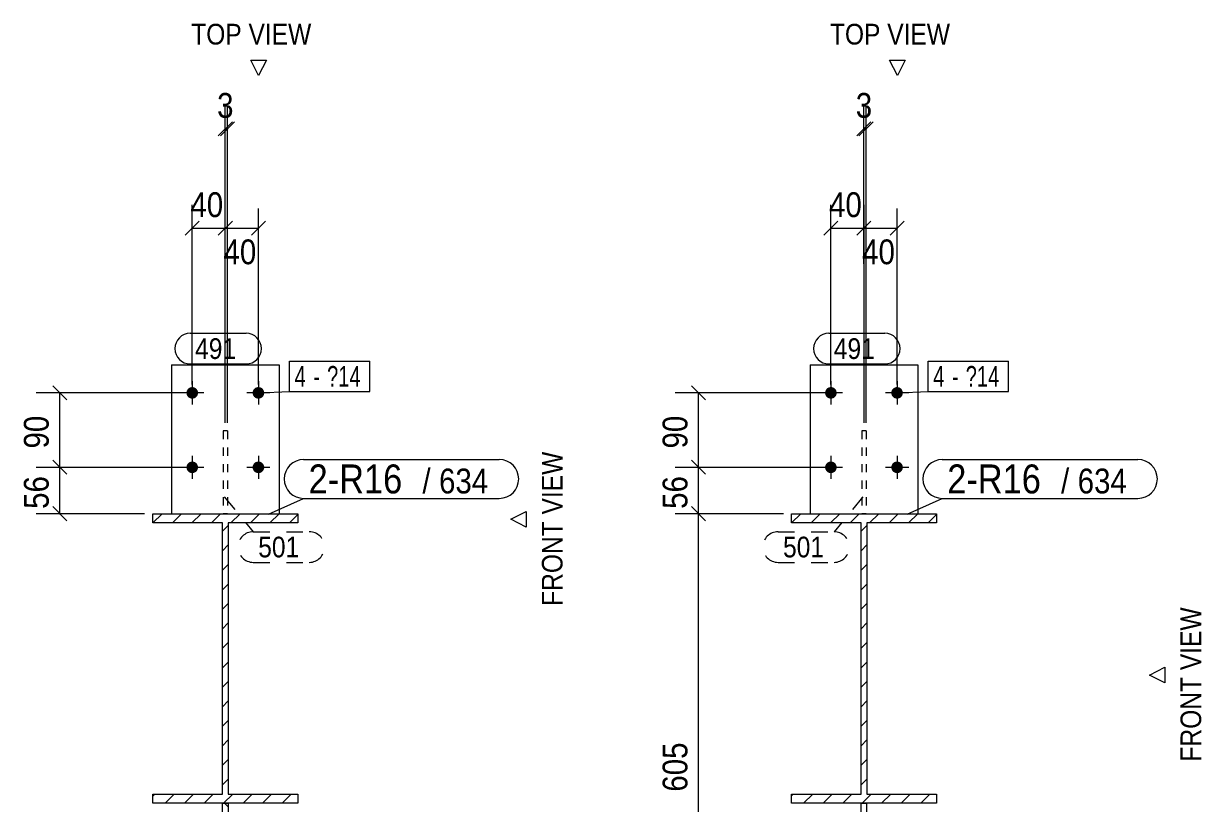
# Model space of a CAD drawing. Header units: millimetres. Extents: x 2 to 1174, y 1 to 825.
# Drawn here: x 222.5 to 364.9, y 161.7 to 256.1 of the extents above; entities that cross this region are included whole.
import ezdxf

# ---------------------------------------------------------------- set-up
doc = ezdxf.new("R2010")
doc.units = ezdxf.units.MM
for name, pattern in [('XKITLINE00', [0]), ('XKITLINE01', [4, 1, -1, 1, -1]), ('XKITLINE02', [4, 2, -2])]:
    doc.linetypes.add(name, pattern=pattern)
for name, color, linetype, lineweight in [('Bolt', 3, 'Continuous', 0), ('BoltMark', 7, 'Continuous', 0), ('Dimensions', 7, 'Continuous', 0), ('OtherObjectType', 7, 'Continuous', 0), ('Part', 2, 'Continuous', 0), ('PartMark', 7, 'Continuous', 0)]:
    doc.layers.add(name, color=color, linetype=linetype, lineweight=lineweight)
doc.styles.add('ARIAL', font='ARIAL.TTF')
doc.styles.add('ARIAL_NARROW', font='ARIALN.TTF')

# ---------------------------------------------------------------- blocks, each defined once
blk = doc.blocks.new('*A3')
at = {"layer": 'Part', "color": 7, "linetype": 'XKITLINE00', "lineweight": 0}
for p, q in [((315.34, 195.72), (316.43, 196.82)), ((317.69, 195.72), (318.79, 196.82)), ((320.05, 195.72), (321.15, 196.82)), ((322.41, 195.72), (323.5, 196.82)), ((324.76, 195.72), (325.86, 196.82)), ((327.12, 195.72), (328.22, 196.82)), ((329.48, 195.72), (330.58, 196.82)), ((331.84, 195.72), (332.84, 196.72)), ((315.34, 195.72), (315.34, 195.72)), ((323.74, 194.7), (324.44, 195.4)), ((323.74, 192.34), (324.44, 193.04)), ((323.74, 189.98), (324.44, 190.68)), ((323.74, 187.62), (324.44, 188.32)), ((323.74, 185.27), (324.44, 185.97)), ((323.74, 182.91), (324.44, 183.61)), ((323.74, 180.55), (324.44, 181.25)), ((323.74, 178.19), (324.44, 178.89)), ((323.74, 175.84), (324.44, 176.54)), ((323.74, 173.48), (324.44, 174.18)), ((323.74, 171.12), (324.44, 171.82)), ((323.74, 168.77), (324.44, 169.47)), ((323.74, 166.41), (324.44, 167.11)), ((323.74, 164.05), (324.44, 164.75)), ((315.34, 162.72), (315.54, 162.92)), ((316.79, 161.82), (317.89, 162.92)), ((319.15, 161.82), (320.25, 162.92)), ((321.51, 161.82), (322.61, 162.92)), ((323.87, 161.82), (324.97, 162.92)), ((326.22, 161.82), (327.32, 162.92)), ((328.58, 161.82), (329.68, 162.92)), ((330.94, 161.82), (332.04, 162.92))]:
    blk.add_line(p, q, dxfattribs=at)
blk = doc.blocks.new('*A9')
at = {"layer": 'Part', "color": 7, "linetype": 'XKITLINE00', "lineweight": 0}
for p, q in [((238.12, 195.72), (239.22, 196.82)), ((240.48, 195.72), (241.58, 196.82)), ((242.84, 195.72), (243.94, 196.82)), ((245.2, 195.72), (246.29, 196.82)), ((247.55, 195.72), (248.65, 196.82)), ((249.91, 195.72), (251.01, 196.82)), ((252.27, 195.72), (253.37, 196.82)), ((254.62, 195.72), (255.62, 196.72)), ((238.12, 195.72), (238.12, 195.72)), ((246.52, 194.7), (247.22, 195.4)), ((246.52, 192.34), (247.22, 193.04)), ((246.52, 189.98), (247.22, 190.68)), ((246.52, 187.62), (247.22, 188.32)), ((246.52, 185.27), (247.22, 185.97)), ((246.52, 182.91), (247.22, 183.61)), ((246.52, 180.55), (247.22, 181.25)), ((246.52, 178.19), (247.22, 178.89)), ((246.52, 175.84), (247.22, 176.54)), ((246.52, 173.48), (247.22, 174.18)), ((246.52, 171.12), (247.22, 171.82)), ((246.52, 168.77), (247.22, 169.47)), ((246.52, 166.41), (247.22, 167.11)), ((246.52, 164.05), (247.22, 164.75)), ((238.13, 162.72), (238.33, 162.92)), ((239.58, 161.82), (240.68, 162.92)), ((241.94, 161.82), (243.04, 162.92)), ((244.3, 161.82), (245.4, 162.92)), ((246.66, 161.82), (247.76, 162.92)), ((249.01, 161.82), (250.11, 162.92)), ((251.37, 161.82), (252.47, 162.92)), ((253.73, 161.82), (254.83, 162.92))]:
    blk.add_line(p, q, dxfattribs=at)
blk = doc.blocks.new('*A10')
at = {"layer": 'Part', "color": 7, "linetype": 'XKITLINE00', "lineweight": 0}
for p, q in [((247.22, 161.39), (246.79, 161.83)), ((247.22, 159.84), (246.52, 160.54)), ((246.67, 158.84), (246.52, 158.98)), ((247.22, 158.28), (246.67, 158.84)), ((247.22, 156.73), (246.52, 157.43)), ((247.22, 155.17), (246.52, 155.87)), ((247.22, 153.62), (246.52, 154.32)), ((247.22, 152.07), (246.52, 152.77)), ((238.9, 151.07), (238.56, 151.4)), ((239.68, 150.29), (238.9, 151.07)), ((241.23, 150.29), (240.12, 151.4)), ((242.79, 150.29), (241.67, 151.4)), ((244.34, 150.29), (243.22, 151.4)), ((245.89, 150.29), (244.78, 151.4)), ((247.45, 150.29), (246.33, 151.4)), ((249, 150.29), (247.89, 151.4)), ((250.56, 150.29), (249.44, 151.4)), ((252.11, 150.29), (250.99, 151.4)), ((253.66, 150.29), (252.55, 151.4)), ((255.22, 150.29), (254.1, 151.4))]:
    blk.add_line(p, q, dxfattribs=at)
blk = doc.blocks.new('*A148')
at = {"layer": 'Bolt'}
for points in [[(320.78, 211.39), (320.78, 211.36), (320.78, 211.32), (320.77, 211.29), (320.76, 211.25), (320.76, 211.22), (320.74, 211.19), (320.73, 211.16), (320.72, 211.13), (320.7, 211.09), (320.69, 211.06), (320.67, 211.04), (320.65, 211.01), (320.63, 210.98), (320.6, 210.95), (320.58, 210.93), (320.56, 210.91), (320.53, 210.88), (320.5, 210.86), (320.47, 210.84), (320.45, 210.82), (320.42, 210.81), (320.38, 210.79), (320.35, 210.78), (320.32, 210.77), (320.29, 210.75), (320.26, 210.75), (320.22, 210.74), (320.19, 210.73), (320.15, 210.73), (320.12, 210.73), (320.09, 210.72), (320.05, 210.73), (320.02, 210.73), (319.98, 210.73), (319.95, 210.74), (319.92, 210.75), (319.88, 210.75), (319.85, 210.77), (319.82, 210.78), (319.79, 210.79), (319.76, 210.81), (319.73, 210.82), (319.7, 210.84), (319.67, 210.86), (319.64, 210.88), (319.62, 210.91), (319.59, 210.93), (319.57, 210.95), (319.54, 210.98), (319.52, 211.01), (319.5, 211.04), (319.48, 211.06), (319.47, 211.09), (319.45, 211.13), (319.44, 211.16), (319.43, 211.19), (319.42, 211.22), (319.41, 211.25), (319.4, 211.29), (319.39, 211.32), (319.39, 211.36), (319.39, 211.39), (319.39, 211.42), (319.39, 211.46), (319.39, 211.49), (319.39, 211.53), (319.4, 211.56), (319.41, 211.59), (319.42, 211.63), (319.43, 211.66), (319.44, 211.69), (319.45, 211.72), (319.47, 211.75), (319.48, 211.78), (319.5, 211.81), (319.52, 211.84), (319.54, 211.87), (319.57, 211.89), (319.59, 211.92), (319.62, 211.94), (319.64, 211.97), (319.67, 211.99), (319.7, 212.01), (319.73, 212.03), (319.76, 212.04), (319.79, 212.06), (319.82, 212.07), (319.85, 212.08), (319.88, 212.09), (319.92, 212.1), (319.95, 212.11), (319.98, 212.12), (320.02, 212.12), (320.05, 212.12), (320.09, 212.12), (320.12, 212.12), (320.15, 212.12), (320.19, 212.12), (320.22, 212.11), (320.26, 212.1), (320.29, 212.09), (320.32, 212.08), (320.35, 212.07), (320.38, 212.06), (320.42, 212.04), (320.45, 212.03), (320.47, 212.01), (320.5, 211.99), (320.53, 211.97), (320.56, 211.94), (320.58, 211.92), (320.6, 211.89), (320.63, 211.87), (320.65, 211.84), (320.67, 211.81), (320.69, 211.78), (320.7, 211.75), (320.72, 211.72), (320.73, 211.69), (320.74, 211.66), (320.76, 211.63), (320.76, 211.59), (320.77, 211.56), (320.78, 211.53), (320.78, 211.49), (320.78, 211.46), (320.79, 211.42)], [(328.78, 211.39), (328.78, 211.36), (328.78, 211.32), (328.77, 211.29), (328.76, 211.25), (328.76, 211.22), (328.74, 211.19), (328.73, 211.16), (328.72, 211.13), (328.7, 211.09), (328.69, 211.06), (328.67, 211.04), (328.65, 211.01), (328.63, 210.98), (328.6, 210.95), (328.58, 210.93), (328.56, 210.91), (328.53, 210.88), (328.5, 210.86), (328.47, 210.84), (328.45, 210.82), (328.42, 210.81), (328.38, 210.79), (328.35, 210.78), (328.32, 210.77), (328.29, 210.75), (328.26, 210.75), (328.22, 210.74), (328.19, 210.73), (328.15, 210.73), (328.12, 210.73), (328.09, 210.72), (328.05, 210.73), (328.02, 210.73), (327.98, 210.73), (327.95, 210.74), (327.92, 210.75), (327.88, 210.75), (327.85, 210.77), (327.82, 210.78), (327.79, 210.79), (327.76, 210.81), (327.73, 210.82), (327.7, 210.84), (327.67, 210.86), (327.64, 210.88), (327.62, 210.91), (327.59, 210.93), (327.57, 210.95), (327.54, 210.98), (327.52, 211.01), (327.5, 211.04), (327.48, 211.06), (327.47, 211.09), (327.45, 211.13), (327.44, 211.16), (327.43, 211.19), (327.42, 211.22), (327.41, 211.25), (327.4, 211.29), (327.39, 211.32), (327.39, 211.36), (327.39, 211.39), (327.39, 211.42), (327.39, 211.46), (327.39, 211.49), (327.39, 211.53), (327.4, 211.56), (327.41, 211.59), (327.42, 211.63), (327.43, 211.66), (327.44, 211.69), (327.45, 211.72), (327.47, 211.75), (327.48, 211.78), (327.5, 211.81), (327.52, 211.84), (327.54, 211.87), (327.57, 211.89), (327.59, 211.92), (327.62, 211.94), (327.64, 211.97), (327.67, 211.99), (327.7, 212.01), (327.73, 212.03), (327.76, 212.04), (327.79, 212.06), (327.82, 212.07), (327.85, 212.08), (327.88, 212.09), (327.92, 212.1), (327.95, 212.11), (327.98, 212.12), (328.02, 212.12), (328.05, 212.12), (328.09, 212.12), (328.12, 212.12), (328.15, 212.12), (328.19, 212.12), (328.22, 212.11), (328.26, 212.1), (328.29, 212.09), (328.32, 212.08), (328.35, 212.07), (328.38, 212.06), (328.42, 212.04), (328.45, 212.03), (328.47, 212.01), (328.5, 211.99), (328.53, 211.97), (328.56, 211.94), (328.58, 211.92), (328.6, 211.89), (328.63, 211.87), (328.65, 211.84), (328.67, 211.81), (328.69, 211.78), (328.7, 211.75), (328.72, 211.72), (328.73, 211.69), (328.74, 211.66), (328.76, 211.63), (328.76, 211.59), (328.77, 211.56), (328.78, 211.53), (328.78, 211.49), (328.78, 211.46), (328.79, 211.42)], [(320.78, 202.39), (320.78, 202.36), (320.78, 202.32), (320.77, 202.29), (320.76, 202.25), (320.76, 202.22), (320.74, 202.19), (320.73, 202.16), (320.72, 202.13), (320.7, 202.09), (320.69, 202.06), (320.67, 202.04), (320.65, 202.01), (320.63, 201.98), (320.6, 201.95), (320.58, 201.93), (320.56, 201.91), (320.53, 201.88), (320.5, 201.86), (320.47, 201.84), (320.45, 201.82), (320.42, 201.81), (320.38, 201.79), (320.35, 201.78), (320.32, 201.77), (320.29, 201.75), (320.26, 201.75), (320.22, 201.74), (320.19, 201.73), (320.15, 201.73), (320.12, 201.73), (320.09, 201.72), (320.05, 201.73), (320.02, 201.73), (319.98, 201.73), (319.95, 201.74), (319.92, 201.75), (319.88, 201.75), (319.85, 201.77), (319.82, 201.78), (319.79, 201.79), (319.76, 201.81), (319.73, 201.82), (319.7, 201.84), (319.67, 201.86), (319.64, 201.88), (319.62, 201.91), (319.59, 201.93), (319.57, 201.95), (319.54, 201.98), (319.52, 202.01), (319.5, 202.04), (319.48, 202.06), (319.47, 202.09), (319.45, 202.13), (319.44, 202.16), (319.43, 202.19), (319.42, 202.22), (319.41, 202.25), (319.4, 202.29), (319.39, 202.32), (319.39, 202.36), (319.39, 202.39), (319.39, 202.42), (319.39, 202.46), (319.39, 202.49), (319.39, 202.53), (319.4, 202.56), (319.41, 202.59), (319.42, 202.63), (319.43, 202.66), (319.44, 202.69), (319.45, 202.72), (319.47, 202.75), (319.48, 202.78), (319.5, 202.81), (319.52, 202.84), (319.54, 202.87), (319.57, 202.89), (319.59, 202.92), (319.62, 202.94), (319.64, 202.97), (319.67, 202.99), (319.7, 203.01), (319.73, 203.03), (319.76, 203.04), (319.79, 203.06), (319.82, 203.07), (319.85, 203.08), (319.88, 203.09), (319.92, 203.1), (319.95, 203.11), (319.98, 203.12), (320.02, 203.12), (320.05, 203.12), (320.09, 203.12), (320.12, 203.12), (320.15, 203.12), (320.19, 203.12), (320.22, 203.11), (320.26, 203.1), (320.29, 203.09), (320.32, 203.08), (320.35, 203.07), (320.38, 203.06), (320.42, 203.04), (320.45, 203.03), (320.47, 203.01), (320.5, 202.99), (320.53, 202.97), (320.56, 202.94), (320.58, 202.92), (320.6, 202.89), (320.63, 202.87), (320.65, 202.84), (320.67, 202.81), (320.69, 202.78), (320.7, 202.75), (320.72, 202.72), (320.73, 202.69), (320.74, 202.66), (320.76, 202.63), (320.76, 202.59), (320.77, 202.56), (320.78, 202.53), (320.78, 202.49), (320.78, 202.46), (320.79, 202.42)], [(328.78, 202.39), (328.78, 202.36), (328.78, 202.32), (328.77, 202.29), (328.76, 202.25), (328.76, 202.22), (328.74, 202.19), (328.73, 202.16), (328.72, 202.13), (328.7, 202.09), (328.69, 202.06), (328.67, 202.04), (328.65, 202.01), (328.63, 201.98), (328.6, 201.95), (328.58, 201.93), (328.56, 201.91), (328.53, 201.88), (328.5, 201.86), (328.47, 201.84), (328.45, 201.82), (328.42, 201.81), (328.38, 201.79), (328.35, 201.78), (328.32, 201.77), (328.29, 201.75), (328.26, 201.75), (328.22, 201.74), (328.19, 201.73), (328.15, 201.73), (328.12, 201.73), (328.09, 201.72), (328.05, 201.73), (328.02, 201.73), (327.98, 201.73), (327.95, 201.74), (327.92, 201.75), (327.88, 201.75), (327.85, 201.77), (327.82, 201.78), (327.79, 201.79), (327.76, 201.81), (327.73, 201.82), (327.7, 201.84), (327.67, 201.86), (327.64, 201.88), (327.62, 201.91), (327.59, 201.93), (327.57, 201.95), (327.54, 201.98), (327.52, 202.01), (327.5, 202.04), (327.48, 202.06), (327.47, 202.09), (327.45, 202.13), (327.44, 202.16), (327.43, 202.19), (327.42, 202.22), (327.41, 202.25), (327.4, 202.29), (327.39, 202.32), (327.39, 202.36), (327.39, 202.39), (327.39, 202.42), (327.39, 202.46), (327.39, 202.49), (327.39, 202.53), (327.4, 202.56), (327.41, 202.59), (327.42, 202.63), (327.43, 202.66), (327.44, 202.69), (327.45, 202.72), (327.47, 202.75), (327.48, 202.78), (327.5, 202.81), (327.52, 202.84), (327.54, 202.87), (327.57, 202.89), (327.59, 202.92), (327.62, 202.94), (327.64, 202.97), (327.67, 202.99), (327.7, 203.01), (327.73, 203.03), (327.76, 203.04), (327.79, 203.06), (327.82, 203.07), (327.85, 203.08), (327.88, 203.09), (327.92, 203.1), (327.95, 203.11), (327.98, 203.12), (328.02, 203.12), (328.05, 203.12), (328.09, 203.12), (328.12, 203.12), (328.15, 203.12), (328.19, 203.12), (328.22, 203.11), (328.26, 203.1), (328.29, 203.09), (328.32, 203.08), (328.35, 203.07), (328.38, 203.06), (328.42, 203.04), (328.45, 203.03), (328.47, 203.01), (328.5, 202.99), (328.53, 202.97), (328.56, 202.94), (328.58, 202.92), (328.6, 202.89), (328.63, 202.87), (328.65, 202.84), (328.67, 202.81), (328.69, 202.78), (328.7, 202.75), (328.72, 202.72), (328.73, 202.69), (328.74, 202.66), (328.76, 202.63), (328.76, 202.59), (328.77, 202.56), (328.78, 202.53), (328.78, 202.49), (328.78, 202.46), (328.79, 202.42)]]:
    blk.add_hatch(color=3, dxfattribs=at).paths.add_polyline_path(points, flags=17)
at = {"layer": 'Bolt', "color": 3, "linetype": 'XKITLINE00', "lineweight": 0}
for p, q in [((320.09, 212.82), (320.09, 210.02)), ((328.09, 212.82), (328.09, 210.02)), ((321.49, 211.42), (318.69, 211.42)), ((329.49, 211.42), (326.69, 211.42)), ((320.09, 203.82), (320.09, 201.02)), ((328.09, 203.82), (328.09, 201.02)), ((321.49, 202.42), (318.69, 202.42)), ((329.49, 202.42), (326.69, 202.42))]:
    blk.add_line(p, q, dxfattribs=at)
blk = doc.blocks.new('*A150')
at = {"layer": 'Part', "color": 2, "linetype": 'XKITLINE00', "lineweight": 0}
for p, q in [((315.34, 195.72), (315.34, 196.82)), ((315.34, 196.82), (332.84, 196.82)), ((332.84, 196.82), (332.84, 195.72)), ((323.74, 195.72), (315.34, 195.72)), ((323.74, 162.92), (323.74, 195.72)), ((332.84, 195.72), (324.44, 195.72)), ((324.44, 195.72), (324.44, 162.92)), ((315.34, 161.82), (315.34, 162.92)), ((315.34, 162.92), (323.74, 162.92)), ((324.44, 162.92), (332.84, 162.92)), ((332.84, 162.92), (332.84, 161.82)), ((332.84, 161.82), (315.34, 161.82))]:
    blk.add_line(p, q, dxfattribs=at)
blk = doc.blocks.new('*A152')
at = {"layer": 'Part', "color": 2, "linetype": 'XKITLINE00', "lineweight": 0}
for p, q in [((317.59, 214.82), (317.59, 196.82)), ((317.59, 214.82), (330.59, 214.82)), ((330.59, 214.82), (330.59, 196.82)), ((317.59, 196.82), (330.59, 196.82))]:
    blk.add_line(p, q, dxfattribs=at)
blk = doc.blocks.new('*A154')
at = {"layer": 'Part', "color": 7, "linetype": 'XKITLINE01', "lineweight": 0}
for p, q in [((324.34, 206.82), (323.84, 206.82)), ((323.84, 206.82), (323.84, 196.82)), ((324.34, 206.82), (324.34, 196.82)), ((324.34, 196.82), (323.84, 196.82))]:
    blk.add_line(p, q, dxfattribs=at)
blk = doc.blocks.new('*A155')
at = {"layer": 'Part', "color": 2, "linetype": 'XKITLINE00', "lineweight": 0}
for p, q in [((323.74, 132.33), (323.74, 161.82)), ((323.74, 161.82), (324.44, 161.82)), ((324.44, 161.82), (324.44, 161.82)), ((324.44, 132.33), (324.44, 161.82)), ((315.34, 129.53), (315.34, 132.33)), ((315.34, 132.33), (323.74, 132.33)), ((332.84, 131.21), (315.34, 131.21)), ((324.44, 132.33), (332.84, 132.33)), ((332.84, 132.33), (332.84, 129.53))]:
    blk.add_line(p, q, dxfattribs=at)
at = {"layer": 'Part', "color": 7, "linetype": 'XKITLINE01', "lineweight": 0}
for p, q in [((323.74, 132.33), (323.74, 130.65)), ((324.44, 130.65), (324.44, 132.33))]:
    blk.add_line(p, q, dxfattribs=at)
blk = doc.blocks.new('*A168')
at = {"layer": 'Bolt'}
for points in [[(243.57, 211.39), (243.57, 211.36), (243.57, 211.32), (243.56, 211.29), (243.55, 211.25), (243.54, 211.22), (243.53, 211.19), (243.52, 211.16), (243.51, 211.13), (243.49, 211.09), (243.47, 211.06), (243.46, 211.04), (243.44, 211.01), (243.41, 210.98), (243.39, 210.95), (243.37, 210.93), (243.34, 210.91), (243.32, 210.88), (243.29, 210.86), (243.26, 210.84), (243.23, 210.82), (243.2, 210.81), (243.17, 210.79), (243.14, 210.78), (243.11, 210.77), (243.08, 210.75), (243.04, 210.75), (243.01, 210.74), (242.98, 210.73), (242.94, 210.73), (242.91, 210.73), (242.87, 210.72), (242.84, 210.73), (242.8, 210.73), (242.77, 210.73), (242.74, 210.74), (242.7, 210.75), (242.67, 210.75), (242.64, 210.77), (242.61, 210.78), (242.57, 210.79), (242.54, 210.81), (242.51, 210.82), (242.48, 210.84), (242.46, 210.86), (242.43, 210.88), (242.4, 210.91), (242.38, 210.93), (242.35, 210.95), (242.33, 210.98), (242.31, 211.01), (242.29, 211.04), (242.27, 211.06), (242.26, 211.09), (242.24, 211.13), (242.23, 211.16), (242.21, 211.19), (242.2, 211.22), (242.19, 211.25), (242.19, 211.29), (242.18, 211.32), (242.18, 211.36), (242.17, 211.39), (242.17, 211.42), (242.17, 211.46), (242.18, 211.49), (242.18, 211.53), (242.19, 211.56), (242.19, 211.59), (242.2, 211.63), (242.21, 211.66), (242.23, 211.69), (242.24, 211.72), (242.26, 211.75), (242.27, 211.78), (242.29, 211.81), (242.31, 211.84), (242.33, 211.87), (242.35, 211.89), (242.38, 211.92), (242.4, 211.94), (242.43, 211.97), (242.46, 211.99), (242.48, 212.01), (242.51, 212.03), (242.54, 212.04), (242.57, 212.06), (242.61, 212.07), (242.64, 212.08), (242.67, 212.09), (242.7, 212.1), (242.74, 212.11), (242.77, 212.12), (242.8, 212.12), (242.84, 212.12), (242.87, 212.12), (242.91, 212.12), (242.94, 212.12), (242.98, 212.12), (243.01, 212.11), (243.04, 212.1), (243.08, 212.09), (243.11, 212.08), (243.14, 212.07), (243.17, 212.06), (243.2, 212.04), (243.23, 212.03), (243.26, 212.01), (243.29, 211.99), (243.32, 211.97), (243.34, 211.94), (243.37, 211.92), (243.39, 211.89), (243.41, 211.87), (243.44, 211.84), (243.46, 211.81), (243.47, 211.78), (243.49, 211.75), (243.51, 211.72), (243.52, 211.69), (243.53, 211.66), (243.54, 211.63), (243.55, 211.59), (243.56, 211.56), (243.57, 211.53), (243.57, 211.49), (243.57, 211.46), (243.57, 211.42)], [(251.57, 211.39), (251.57, 211.36), (251.57, 211.32), (251.56, 211.29), (251.55, 211.25), (251.54, 211.22), (251.53, 211.19), (251.52, 211.16), (251.51, 211.13), (251.49, 211.09), (251.47, 211.06), (251.46, 211.04), (251.44, 211.01), (251.41, 210.98), (251.39, 210.95), (251.37, 210.93), (251.34, 210.91), (251.32, 210.88), (251.29, 210.86), (251.26, 210.84), (251.23, 210.82), (251.2, 210.81), (251.17, 210.79), (251.14, 210.78), (251.11, 210.77), (251.08, 210.75), (251.04, 210.75), (251.01, 210.74), (250.98, 210.73), (250.94, 210.73), (250.91, 210.73), (250.87, 210.72), (250.84, 210.73), (250.8, 210.73), (250.77, 210.73), (250.74, 210.74), (250.7, 210.75), (250.67, 210.75), (250.64, 210.77), (250.61, 210.78), (250.57, 210.79), (250.54, 210.81), (250.51, 210.82), (250.48, 210.84), (250.46, 210.86), (250.43, 210.88), (250.4, 210.91), (250.38, 210.93), (250.35, 210.95), (250.33, 210.98), (250.31, 211.01), (250.29, 211.04), (250.27, 211.06), (250.26, 211.09), (250.24, 211.13), (250.23, 211.16), (250.21, 211.19), (250.2, 211.22), (250.19, 211.25), (250.19, 211.29), (250.18, 211.32), (250.18, 211.36), (250.17, 211.39), (250.17, 211.42), (250.17, 211.46), (250.18, 211.49), (250.18, 211.53), (250.19, 211.56), (250.19, 211.59), (250.2, 211.63), (250.21, 211.66), (250.23, 211.69), (250.24, 211.72), (250.26, 211.75), (250.27, 211.78), (250.29, 211.81), (250.31, 211.84), (250.33, 211.87), (250.35, 211.89), (250.38, 211.92), (250.4, 211.94), (250.43, 211.97), (250.46, 211.99), (250.48, 212.01), (250.51, 212.03), (250.54, 212.04), (250.57, 212.06), (250.61, 212.07), (250.64, 212.08), (250.67, 212.09), (250.7, 212.1), (250.74, 212.11), (250.77, 212.12), (250.8, 212.12), (250.84, 212.12), (250.87, 212.12), (250.91, 212.12), (250.94, 212.12), (250.98, 212.12), (251.01, 212.11), (251.04, 212.1), (251.08, 212.09), (251.11, 212.08), (251.14, 212.07), (251.17, 212.06), (251.2, 212.04), (251.23, 212.03), (251.26, 212.01), (251.29, 211.99), (251.32, 211.97), (251.34, 211.94), (251.37, 211.92), (251.39, 211.89), (251.41, 211.87), (251.44, 211.84), (251.46, 211.81), (251.47, 211.78), (251.49, 211.75), (251.51, 211.72), (251.52, 211.69), (251.53, 211.66), (251.54, 211.63), (251.55, 211.59), (251.56, 211.56), (251.57, 211.53), (251.57, 211.49), (251.57, 211.46), (251.57, 211.42)], [(243.57, 202.39), (243.57, 202.36), (243.57, 202.32), (243.56, 202.29), (243.55, 202.25), (243.54, 202.22), (243.53, 202.19), (243.52, 202.16), (243.51, 202.13), (243.49, 202.09), (243.47, 202.06), (243.46, 202.04), (243.44, 202.01), (243.41, 201.98), (243.39, 201.95), (243.37, 201.93), (243.34, 201.91), (243.32, 201.88), (243.29, 201.86), (243.26, 201.84), (243.23, 201.82), (243.2, 201.81), (243.17, 201.79), (243.14, 201.78), (243.11, 201.77), (243.08, 201.75), (243.04, 201.75), (243.01, 201.74), (242.98, 201.73), (242.94, 201.73), (242.91, 201.73), (242.87, 201.72), (242.84, 201.73), (242.8, 201.73), (242.77, 201.73), (242.74, 201.74), (242.7, 201.75), (242.67, 201.75), (242.64, 201.77), (242.61, 201.78), (242.57, 201.79), (242.54, 201.81), (242.51, 201.82), (242.48, 201.84), (242.46, 201.86), (242.43, 201.88), (242.4, 201.91), (242.38, 201.93), (242.35, 201.95), (242.33, 201.98), (242.31, 202.01), (242.29, 202.04), (242.27, 202.06), (242.26, 202.09), (242.24, 202.13), (242.23, 202.16), (242.21, 202.19), (242.2, 202.22), (242.19, 202.25), (242.19, 202.29), (242.18, 202.32), (242.18, 202.36), (242.17, 202.39), (242.17, 202.42), (242.17, 202.46), (242.18, 202.49), (242.18, 202.53), (242.19, 202.56), (242.19, 202.59), (242.2, 202.63), (242.21, 202.66), (242.23, 202.69), (242.24, 202.72), (242.26, 202.75), (242.27, 202.78), (242.29, 202.81), (242.31, 202.84), (242.33, 202.87), (242.35, 202.89), (242.38, 202.92), (242.4, 202.94), (242.43, 202.97), (242.46, 202.99), (242.48, 203.01), (242.51, 203.03), (242.54, 203.04), (242.57, 203.06), (242.61, 203.07), (242.64, 203.08), (242.67, 203.09), (242.7, 203.1), (242.74, 203.11), (242.77, 203.12), (242.8, 203.12), (242.84, 203.12), (242.87, 203.12), (242.91, 203.12), (242.94, 203.12), (242.98, 203.12), (243.01, 203.11), (243.04, 203.1), (243.08, 203.09), (243.11, 203.08), (243.14, 203.07), (243.17, 203.06), (243.2, 203.04), (243.23, 203.03), (243.26, 203.01), (243.29, 202.99), (243.32, 202.97), (243.34, 202.94), (243.37, 202.92), (243.39, 202.89), (243.41, 202.87), (243.44, 202.84), (243.46, 202.81), (243.47, 202.78), (243.49, 202.75), (243.51, 202.72), (243.52, 202.69), (243.53, 202.66), (243.54, 202.63), (243.55, 202.59), (243.56, 202.56), (243.57, 202.53), (243.57, 202.49), (243.57, 202.46), (243.57, 202.42)], [(251.57, 202.39), (251.57, 202.36), (251.57, 202.32), (251.56, 202.29), (251.55, 202.25), (251.54, 202.22), (251.53, 202.19), (251.52, 202.16), (251.51, 202.13), (251.49, 202.09), (251.47, 202.06), (251.46, 202.04), (251.44, 202.01), (251.41, 201.98), (251.39, 201.95), (251.37, 201.93), (251.34, 201.91), (251.32, 201.88), (251.29, 201.86), (251.26, 201.84), (251.23, 201.82), (251.2, 201.81), (251.17, 201.79), (251.14, 201.78), (251.11, 201.77), (251.08, 201.75), (251.04, 201.75), (251.01, 201.74), (250.98, 201.73), (250.94, 201.73), (250.91, 201.73), (250.87, 201.72), (250.84, 201.73), (250.8, 201.73), (250.77, 201.73), (250.74, 201.74), (250.7, 201.75), (250.67, 201.75), (250.64, 201.77), (250.61, 201.78), (250.57, 201.79), (250.54, 201.81), (250.51, 201.82), (250.48, 201.84), (250.46, 201.86), (250.43, 201.88), (250.4, 201.91), (250.38, 201.93), (250.35, 201.95), (250.33, 201.98), (250.31, 202.01), (250.29, 202.04), (250.27, 202.06), (250.26, 202.09), (250.24, 202.13), (250.23, 202.16), (250.21, 202.19), (250.2, 202.22), (250.19, 202.25), (250.19, 202.29), (250.18, 202.32), (250.18, 202.36), (250.17, 202.39), (250.17, 202.42), (250.17, 202.46), (250.18, 202.49), (250.18, 202.53), (250.19, 202.56), (250.19, 202.59), (250.2, 202.63), (250.21, 202.66), (250.23, 202.69), (250.24, 202.72), (250.26, 202.75), (250.27, 202.78), (250.29, 202.81), (250.31, 202.84), (250.33, 202.87), (250.35, 202.89), (250.38, 202.92), (250.4, 202.94), (250.43, 202.97), (250.46, 202.99), (250.48, 203.01), (250.51, 203.03), (250.54, 203.04), (250.57, 203.06), (250.61, 203.07), (250.64, 203.08), (250.67, 203.09), (250.7, 203.1), (250.74, 203.11), (250.77, 203.12), (250.8, 203.12), (250.84, 203.12), (250.87, 203.12), (250.91, 203.12), (250.94, 203.12), (250.98, 203.12), (251.01, 203.11), (251.04, 203.1), (251.08, 203.09), (251.11, 203.08), (251.14, 203.07), (251.17, 203.06), (251.2, 203.04), (251.23, 203.03), (251.26, 203.01), (251.29, 202.99), (251.32, 202.97), (251.34, 202.94), (251.37, 202.92), (251.39, 202.89), (251.41, 202.87), (251.44, 202.84), (251.46, 202.81), (251.47, 202.78), (251.49, 202.75), (251.51, 202.72), (251.52, 202.69), (251.53, 202.66), (251.54, 202.63), (251.55, 202.59), (251.56, 202.56), (251.57, 202.53), (251.57, 202.49), (251.57, 202.46), (251.57, 202.42)]]:
    blk.add_hatch(color=3, dxfattribs=at).paths.add_polyline_path(points, flags=17)
at = {"layer": 'Bolt', "color": 3, "linetype": 'XKITLINE00', "lineweight": 0}
for p, q in [((242.87, 212.82), (242.87, 210.02)), ((250.87, 212.82), (250.87, 210.02)), ((244.27, 211.42), (241.47, 211.42)), ((252.27, 211.42), (249.47, 211.42)), ((242.87, 203.82), (242.87, 201.02)), ((250.87, 203.82), (250.87, 201.02)), ((244.27, 202.42), (241.47, 202.42)), ((252.27, 202.42), (249.47, 202.42))]:
    blk.add_line(p, q, dxfattribs=at)
blk = doc.blocks.new('*A169')
at = {"layer": 'Part', "color": 2, "linetype": 'XKITLINE00', "lineweight": 0}
for p, q in [((238.12, 195.72), (238.12, 196.82)), ((238.12, 196.82), (255.62, 196.82)), ((255.62, 196.82), (255.62, 195.72)), ((246.52, 195.72), (238.12, 195.72)), ((246.52, 162.92), (246.52, 195.72)), ((255.62, 195.72), (247.22, 195.72)), ((247.22, 195.72), (247.22, 162.92)), ((238.12, 161.82), (238.12, 162.92)), ((238.12, 162.92), (246.52, 162.92)), ((247.22, 162.92), (255.62, 162.92)), ((255.62, 162.92), (255.62, 161.82)), ((255.62, 161.82), (238.12, 161.82))]:
    blk.add_line(p, q, dxfattribs=at)
blk = doc.blocks.new('*A170')
at = {"layer": 'Part', "color": 2, "linetype": 'XKITLINE00', "lineweight": 0}
for p, q in [((240.37, 214.82), (240.37, 196.82)), ((240.37, 214.82), (253.37, 214.82)), ((253.37, 214.82), (253.37, 196.82)), ((240.37, 196.82), (253.37, 196.82))]:
    blk.add_line(p, q, dxfattribs=at)
blk = doc.blocks.new('*A171')
at = {"layer": 'Part', "color": 7, "linetype": 'XKITLINE01', "lineweight": 0}
for p, q in [((247.12, 206.82), (246.62, 206.82)), ((246.62, 206.82), (246.62, 196.82)), ((247.12, 206.82), (247.12, 196.82)), ((247.12, 196.82), (246.62, 196.82))]:
    blk.add_line(p, q, dxfattribs=at)
blk = doc.blocks.new('*A172')
at = {"layer": 'Part', "color": 2, "linetype": 'XKITLINE00', "lineweight": 0}
for p, q in [((246.52, 151.4), (246.52, 161.83)), ((246.52, 161.83), (247.22, 161.83)), ((247.22, 161.83), (247.22, 161.83)), ((247.22, 161.83), (247.22, 151.4)), ((238.12, 148.61), (238.12, 151.4)), ((238.12, 151.4), (246.52, 151.4)), ((247.22, 151.4), (255.62, 151.4)), ((255.62, 151.4), (255.62, 148.61)), ((255.62, 150.29), (238.12, 150.29))]:
    blk.add_line(p, q, dxfattribs=at)
at = {"layer": 'Part', "color": 7, "linetype": 'XKITLINE01', "lineweight": 0}
for p, q in [((246.52, 151.4), (246.52, 149.72)), ((247.22, 151.4), (247.22, 150.29)), ((247.22, 150.29), (247.22, 149.72))]:
    blk.add_line(p, q, dxfattribs=at)
blk = doc.blocks.new('*A332')
at = {"layer": 'Dimensions', "color": 7, "linetype": 'XKITLINE00', "lineweight": 0}
for p, q in [((324.09, 207.82), (324.08, 246.17)), ((324.34, 207.82), (324.33, 246.17)), ((324.93, 244.17), (323.23, 242.48)), ((325.18, 244.17), (323.48, 242.48)), ((324.08, 243.32), (324.33, 243.32))]:
    blk.add_line(p, q, dxfattribs=at)
at = {"layer": 'Dimensions', "color": 3}
for p in [(324.08, 243.32), (324.33, 243.32)]:
    blk.add_point(p, dxfattribs=at)
at = {"layer": 'Dimensions', "color": 3, "style": 'ARIAL', "width": 0.85}
blk.add_text('3', height=3, rotation=0.0057, dxfattribs=at).set_placement((323.09, 244.67))
blk = doc.blocks.new('*A335')
at = {"layer": 'Dimensions', "color": 7, "linetype": 'XKITLINE00', "lineweight": 0}
for p, q in [((320.09, 212.42), (320.09, 234.17)), ((324.09, 212.42), (324.09, 234.17)), ((320.93, 232.17), (319.24, 230.48)), ((324.93, 232.17), (323.24, 230.48)), ((320.09, 231.32), (324.09, 231.32))]:
    blk.add_line(p, q, dxfattribs=at)
at = {"layer": 'Dimensions', "color": 3}
for p in [(320.09, 231.32), (324.09, 231.32)]:
    blk.add_point(p, dxfattribs=at)
at = {"layer": 'Dimensions', "color": 3, "style": 'ARIAL', "width": 0.85}
blk.add_text('40', height=3, dxfattribs=at).set_placement((319.86, 232.67))
blk = doc.blocks.new('*A336')
at = {"layer": 'Dimensions', "color": 7, "linetype": 'XKITLINE00', "lineweight": 0}
for p, q in [((324.09, 212.42), (324.09, 233.72)), ((328.09, 212.42), (328.09, 233.72)), ((324.93, 232.17), (323.24, 230.48)), ((328.93, 232.17), (327.24, 230.48)), ((324.09, 231.32), (328.09, 231.32))]:
    blk.add_line(p, q, dxfattribs=at)
at = {"layer": 'Dimensions', "color": 3}
for p in [(324.09, 231.32), (328.09, 231.32)]:
    blk.add_point(p, dxfattribs=at)
at = {"layer": 'Dimensions', "color": 3, "style": 'ARIAL', "width": 0.85}
blk.add_text('40', height=3, dxfattribs=at).set_placement((323.86, 226.97))
blk = doc.blocks.new('*A337')
at = {"layer": 'Dimensions', "color": 7, "linetype": 'XKITLINE00', "lineweight": 0}
for p, q in [((314.34, 196.82), (301.24, 196.82)), ((303.24, 197.67), (304.93, 195.97)), ((304.09, 136.29), (304.09, 196.82)), ((303.24, 137.14), (304.93, 135.44)), ((328.29, 136.29), (301.24, 136.29))]:
    blk.add_line(p, q, dxfattribs=at)
at = {"layer": 'Dimensions', "color": 3}
for p in [(304.09, 196.82), (304.09, 136.29)]:
    blk.add_point(p, dxfattribs=at)
at = {"layer": 'Dimensions', "color": 3, "style": 'ARIAL', "width": 0.85}
blk.add_text('605', height=3, rotation=90.0002, dxfattribs=at).set_placement((302.74, 163.22))
blk = doc.blocks.new('*A338')
at = {"layer": 'Dimensions', "color": 7, "linetype": 'XKITLINE00', "lineweight": 0}
for p, q in [((319.09, 202.42), (301.24, 202.42)), ((303.24, 203.27), (304.93, 201.58)), ((304.09, 196.82), (304.09, 202.42)), ((314.34, 196.82), (301.24, 196.82)), ((303.24, 197.67), (304.93, 195.97))]:
    blk.add_line(p, q, dxfattribs=at)
at = {"layer": 'Dimensions', "color": 3}
for p in [(304.09, 202.42), (304.09, 196.82)]:
    blk.add_point(p, dxfattribs=at)
at = {"layer": 'Dimensions', "color": 3, "style": 'ARIAL', "width": 0.85}
blk.add_text('56', height=3, rotation=90.0002, dxfattribs=at).set_placement((302.74, 197.4))
blk = doc.blocks.new('*A339')
at = {"layer": 'Dimensions', "color": 7, "linetype": 'XKITLINE00', "lineweight": 0}
for p, q in [((303.24, 212.27), (304.93, 210.58)), ((319.09, 211.42), (301.24, 211.42)), ((304.09, 202.42), (304.09, 211.42)), ((319.09, 202.42), (301.24, 202.42)), ((303.24, 203.27), (304.93, 201.58))]:
    blk.add_line(p, q, dxfattribs=at)
at = {"layer": 'Dimensions', "color": 3}
for p in [(304.09, 211.42), (304.09, 202.42)]:
    blk.add_point(p, dxfattribs=at)
at = {"layer": 'Dimensions', "color": 3, "style": 'ARIAL', "width": 0.85}
blk.add_text('90', height=3, rotation=90.0002, dxfattribs=at).set_placement((302.74, 204.7))
blk = doc.blocks.new('*A340')
at = {"layer": 'BoltMark', "color": 7, "linetype": 'XKITLINE00', "lineweight": 0}
for p, q in [((331.85, 215.27), (341.54, 215.27)), ((331.85, 211.57), (331.85, 215.27)), ((341.54, 211.57), (341.54, 215.27)), ((328.09, 211.42), (331.85, 211.57)), ((331.85, 211.57), (341.54, 211.57))]:
    blk.add_line(p, q, dxfattribs=at)
at = {"layer": 'BoltMark', "color": 3, "style": 'ARIAL_NARROW', "width": 0.85}
for s, p in [('4', (332.45, 212.17)), ('?14', (336.38, 212.17)), ('-', (334.72, 212.17))]:
    blk.add_text(s, height=2.5, dxfattribs=at).set_placement(p)
blk = doc.blocks.new('*A343')
at = {"layer": 'PartMark', "color": 7, "linetype": 'XKITLINE02', "lineweight": 0}
for p, q in [((323.96, 198.85), (320.46, 194.64)), ((313.7, 194.64), (320.46, 194.64)), ((313.7, 190.94), (320.46, 190.94))]:
    blk.add_line(p, q, dxfattribs=at)
for centre, start, end in [((313.7, 192.79), 90, 270), ((320.46, 192.79), 270, 90)]:
    blk.add_arc(centre, 1.85, start, end, dxfattribs=at)
at = {"layer": 'PartMark', "color": 3, "style": 'ARIAL', "width": 0.85}
blk.add_text('501', height=2.5, dxfattribs=at).set_placement((314.3, 191.54))
blk = doc.blocks.new('*A345')
at = {"layer": 'PartMark', "color": 7, "linetype": 'XKITLINE00', "lineweight": 0}
for p, q in [((319.84, 218.62), (326.6, 218.62)), ((319.84, 214.92), (326.6, 214.92))]:
    blk.add_line(p, q, dxfattribs=at)
for centre, start, end in [((319.84, 216.77), 90, 270), ((326.6, 216.77), 270, 90)]:
    blk.add_arc(centre, 1.85, start, end, dxfattribs=at)
at = {"layer": 'PartMark', "color": 3, "style": 'ARIAL', "width": 0.85}
blk.add_text('491', height=2.5, dxfattribs=at).set_placement((320.44, 215.52))
blk = doc.blocks.new('*A347')
at = {"layer": 'PartMark', "color": 7, "linetype": 'XKITLINE00', "lineweight": 0}
for p, q in [((333.55, 203.37), (357.2, 203.37)), ((329.31, 196.78), (333.55, 198.67)), ((333.55, 198.67), (357.2, 198.67))]:
    blk.add_line(p, q, dxfattribs=at)
for centre, start, end in [((333.55, 201.02), 90, 270), ((357.2, 201.02), 270, 90)]:
    blk.add_arc(centre, 2.35, start, end, dxfattribs=at)
at = {"layer": 'PartMark', "color": 1, "style": 'ARIAL', "width": 0.85}
blk.add_text('2-R16', height=3.5, dxfattribs=at).set_placement((334.15, 199.27))
at = {"layer": 'PartMark', "color": 3, "style": 'ARIAL', "width": 0.85}
for s, p in [('/', (347.91, 199.27)), ('634', (349.92, 199.27))]:
    blk.add_text(s, height=3, dxfattribs=at).set_placement(p)
blk = doc.blocks.new('*A348')
at = {"layer": 'OtherObjectType', "color": 7, "linetype": 'XKITLINE00', "lineweight": 0}
for p, q in [((328.12, 249.78), (327.18, 251.65)), ((327.18, 251.65), (329.05, 251.65)), ((329.05, 251.65), (328.12, 249.78)), ((328.12, 249.78), (328.12, 249.78)), ((358.6, 177.32), (360.47, 178.26)), ((360.47, 178.26), (360.47, 176.39)), ((360.47, 176.39), (358.6, 177.32)), ((358.6, 177.32), (358.6, 177.32)), ((329.21, 100.12), (336.27, 100.12))]:
    blk.add_line(p, q, dxfattribs=at)
at = {"layer": 'OtherObjectType', "color": 7, "style": 'ARIAL', "width": 0.85}
for s, p in [('TOP VIEW', (319.97, 253.53)), ('E', (329.21, 100.87)), ('E', (334.05, 100.87)), ('-', (332.19, 100.87))]:
    blk.add_text(s, height=2.5, dxfattribs=at).set_placement(p)
blk.add_text('FRONT VIEW', height=2.5, rotation=90, dxfattribs=at).set_placement((364.85, 166.86))
blk = doc.blocks.new('*A363')
at = {"layer": 'Dimensions', "color": 7, "linetype": 'XKITLINE00', "lineweight": 0}
for p, q in [((246.87, 207.82), (246.87, 246.17)), ((247.12, 207.82), (247.12, 246.17)), ((247.72, 244.17), (246.02, 242.48)), ((247.97, 244.17), (246.27, 242.48)), ((246.87, 243.32), (247.12, 243.32))]:
    blk.add_line(p, q, dxfattribs=at)
at = {"layer": 'Dimensions', "color": 3}
for p in [(246.87, 243.32), (247.12, 243.32)]:
    blk.add_point(p, dxfattribs=at)
at = {"layer": 'Dimensions', "color": 3, "style": 'ARIAL', "width": 0.85}
blk.add_text('3', height=3, rotation=0.0057, dxfattribs=at).set_placement((245.88, 244.67))
blk = doc.blocks.new('*A364')
at = {"layer": 'Dimensions', "color": 7, "linetype": 'XKITLINE00', "lineweight": 0}
for p, q in [((242.87, 212.42), (242.87, 234.17)), ((246.87, 212.42), (246.87, 234.17)), ((243.72, 232.17), (242.02, 230.48)), ((247.72, 232.17), (246.02, 230.48)), ((242.87, 231.32), (246.87, 231.32))]:
    blk.add_line(p, q, dxfattribs=at)
at = {"layer": 'Dimensions', "color": 3}
for p in [(242.87, 231.32), (246.87, 231.32)]:
    blk.add_point(p, dxfattribs=at)
at = {"layer": 'Dimensions', "color": 3, "style": 'ARIAL', "width": 0.85}
blk.add_text('40', height=3, dxfattribs=at).set_placement((242.65, 232.67))
blk = doc.blocks.new('*A365')
at = {"layer": 'Dimensions', "color": 7, "linetype": 'XKITLINE00', "lineweight": 0}
for p, q in [((246.87, 212.42), (246.87, 233.72)), ((250.87, 212.42), (250.87, 233.72)), ((247.72, 232.17), (246.02, 230.48)), ((251.72, 232.17), (250.02, 230.48)), ((246.87, 231.32), (250.87, 231.32))]:
    blk.add_line(p, q, dxfattribs=at)
at = {"layer": 'Dimensions', "color": 3}
for p in [(246.87, 231.32), (250.87, 231.32)]:
    blk.add_point(p, dxfattribs=at)
at = {"layer": 'Dimensions', "color": 3, "style": 'ARIAL', "width": 0.85}
blk.add_text('40', height=3, dxfattribs=at).set_placement((246.65, 226.97))
blk = doc.blocks.new('*A366')
at = {"layer": 'Dimensions', "color": 7, "linetype": 'XKITLINE00', "lineweight": 0}
for p, q in [((241.87, 202.42), (224.02, 202.42)), ((226.02, 203.27), (227.72, 201.58)), ((226.87, 196.82), (226.87, 202.42)), ((237.12, 196.82), (224.02, 196.82)), ((226.02, 197.67), (227.72, 195.97))]:
    blk.add_line(p, q, dxfattribs=at)
at = {"layer": 'Dimensions', "color": 3}
for p in [(226.87, 202.42), (226.87, 196.82)]:
    blk.add_point(p, dxfattribs=at)
at = {"layer": 'Dimensions', "color": 3, "style": 'ARIAL', "width": 0.85}
blk.add_text('56', height=3, rotation=90.0002, dxfattribs=at).set_placement((225.52, 197.4))
blk = doc.blocks.new('*A367')
at = {"layer": 'Dimensions', "color": 7, "linetype": 'XKITLINE00', "lineweight": 0}
for p, q in [((226.02, 212.27), (227.72, 210.58)), ((241.87, 211.42), (224.02, 211.42)), ((226.87, 202.42), (226.87, 211.42)), ((241.87, 202.42), (224.02, 202.42)), ((226.02, 203.27), (227.72, 201.58))]:
    blk.add_line(p, q, dxfattribs=at)
at = {"layer": 'Dimensions', "color": 3}
for p in [(226.87, 211.42), (226.87, 202.42)]:
    blk.add_point(p, dxfattribs=at)
at = {"layer": 'Dimensions', "color": 3, "style": 'ARIAL', "width": 0.85}
blk.add_text('90', height=3, rotation=90.0002, dxfattribs=at).set_placement((225.52, 204.7))
blk = doc.blocks.new('*A368')
at = {"layer": 'BoltMark', "color": 7, "linetype": 'XKITLINE00', "lineweight": 0}
for p, q in [((254.64, 215.27), (264.33, 215.27)), ((254.64, 211.57), (254.64, 215.27)), ((264.33, 211.57), (264.33, 215.27)), ((250.87, 211.42), (254.64, 211.57)), ((254.64, 211.57), (264.33, 211.57))]:
    blk.add_line(p, q, dxfattribs=at)
at = {"layer": 'BoltMark', "color": 3, "style": 'ARIAL_NARROW', "width": 0.85}
for s, p in [('4', (255.24, 212.17)), ('?14', (259.17, 212.17)), ('-', (257.51, 212.17))]:
    blk.add_text(s, height=2.5, dxfattribs=at).set_placement(p)
blk = doc.blocks.new('*A370')
at = {"layer": 'PartMark', "color": 7, "linetype": 'XKITLINE02', "lineweight": 0}
for p, q in [((246.75, 198.85), (250.25, 194.64)), ((250.25, 194.64), (257.02, 194.64)), ((250.25, 190.94), (257.02, 190.94))]:
    blk.add_line(p, q, dxfattribs=at)
for centre, start, end in [((250.25, 192.79), 90, 270), ((257.02, 192.79), 270, 90)]:
    blk.add_arc(centre, 1.85, start, end, dxfattribs=at)
at = {"layer": 'PartMark', "color": 3, "style": 'ARIAL', "width": 0.85}
blk.add_text('501', height=2.5, dxfattribs=at).set_placement((250.85, 191.54))
blk = doc.blocks.new('*A371')
at = {"layer": 'PartMark', "color": 7, "linetype": 'XKITLINE00', "lineweight": 0}
for p, q in [((242.62, 218.62), (249.39, 218.62)), ((242.62, 214.92), (249.39, 214.92))]:
    blk.add_line(p, q, dxfattribs=at)
for centre, start, end in [((242.62, 216.77), 90, 270), ((249.39, 216.77), 270, 90)]:
    blk.add_arc(centre, 1.85, start, end, dxfattribs=at)
at = {"layer": 'PartMark', "color": 3, "style": 'ARIAL', "width": 0.85}
blk.add_text('491', height=2.5, dxfattribs=at).set_placement((243.22, 215.52))
blk = doc.blocks.new('*A372')
at = {"layer": 'PartMark', "color": 7, "linetype": 'XKITLINE00', "lineweight": 0}
for p, q in [((256.34, 203.37), (279.99, 203.37)), ((252.09, 196.78), (256.34, 198.67)), ((256.34, 198.67), (279.99, 198.67))]:
    blk.add_line(p, q, dxfattribs=at)
for centre, start, end in [((256.34, 201.02), 90, 270), ((279.99, 201.02), 270, 90)]:
    blk.add_arc(centre, 2.35, start, end, dxfattribs=at)
at = {"layer": 'PartMark', "color": 1, "style": 'ARIAL', "width": 0.85}
blk.add_text('2-R16', height=3.5, dxfattribs=at).set_placement((256.94, 199.27))
at = {"layer": 'PartMark', "color": 3, "style": 'ARIAL', "width": 0.85}
for s, p in [('/', (270.7, 199.27)), ('634', (272.71, 199.27))]:
    blk.add_text(s, height=3, dxfattribs=at).set_placement(p)
blk = doc.blocks.new('*A373')
at = {"layer": 'OtherObjectType', "color": 7, "linetype": 'XKITLINE00', "lineweight": 0}
for p, q in [((250.9, 249.78), (249.97, 251.65)), ((249.97, 251.65), (251.84, 251.65)), ((251.84, 251.65), (250.9, 249.78)), ((250.9, 249.78), (250.9, 249.78)), ((281.39, 196.14), (283.26, 197.08)), ((283.26, 197.08), (283.26, 195.21)), ((283.26, 195.21), (281.39, 196.14)), ((281.39, 196.14), (281.39, 196.14)), ((251.82, 137.76), (259.24, 137.76))]:
    blk.add_line(p, q, dxfattribs=at)
at = {"layer": 'OtherObjectType', "color": 7, "style": 'ARIAL', "width": 0.85}
for s, p in [('TOP VIEW', (242.75, 253.53)), ('C', (251.82, 138.51)), ('C', (256.83, 138.51)), ('-', (254.97, 138.51))]:
    blk.add_text(s, height=2.5, dxfattribs=at).set_placement(p)
blk.add_text('FRONT VIEW', height=2.5, rotation=90, dxfattribs=at).set_placement((287.64, 185.68))

msp = doc.modelspace()

# ---------------------------------------------------------------- block references
at = {"lineweight": 0}
for name in ['*A363', '*A332', '*A364', '*A335', '*A365', '*A336', '*A371', '*A345', '*A368', '*A340', '*A170', '*A152', '*A367', '*A168', '*A339', '*A148', '*A171', '*A154', '*A366', '*A372', '*A338', '*A347', '*A370', '*A343', '*A9', '*A169', '*A337', '*A3', '*A150', '*A172', '*A10', '*A155']:
    msp.add_blockref(name, (0, 0), dxfattribs=at)
at = {"layer": 'OtherObjectType', "lineweight": 0}
for name in ['*A373', '*A348']:
    msp.add_blockref(name, (0, 0), dxfattribs=at)

doc.saveas('drawing.dxf')
